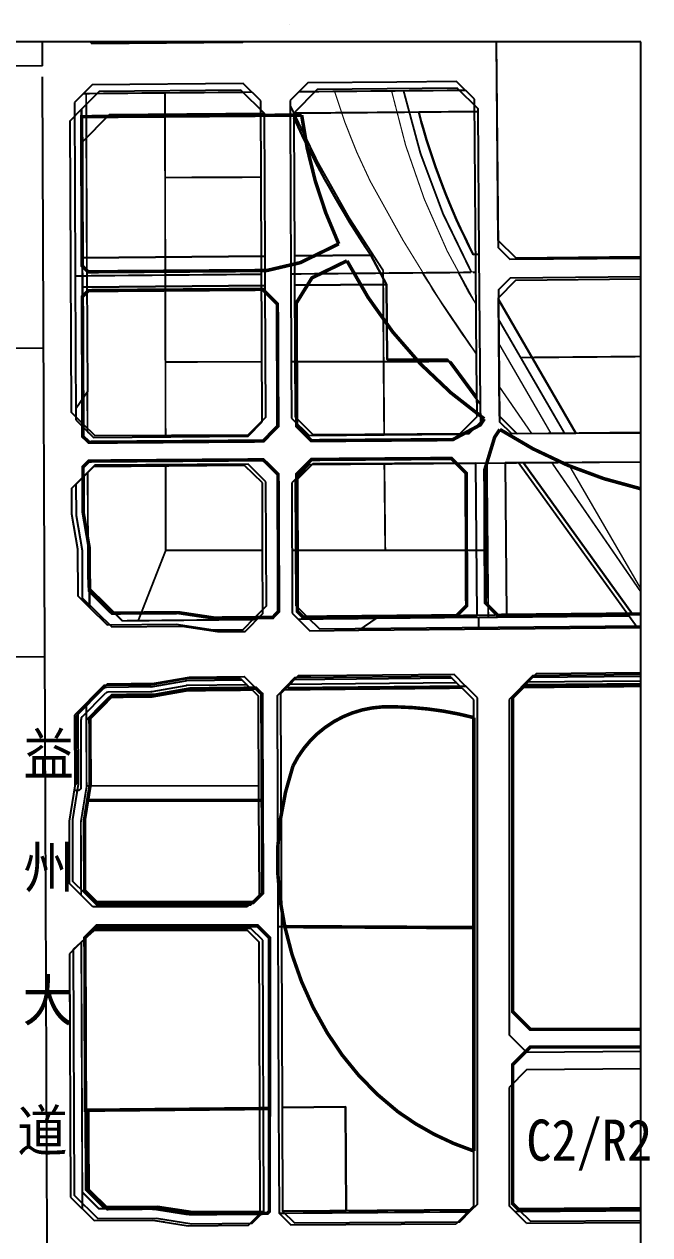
# Model space of a CAD drawing. Header units: inches. Extents: x 10610 to 28805, y 1423 to 10487.
# Drawn here: x 18356 to 18888, y 6402 to 7432 of the extents above; entities that cross this region are included whole.
import ezdxf

# ---------------------------------------------------------------- set-up
doc = ezdxf.new("R2010")
doc.units = ezdxf.units.IN
doc.header["$LTSCALE"] = 10
doc.header["$MEASUREMENT"] = 0
doc.linetypes.add('CENTER', pattern=[2, 1.25, -0.25, 0.25, -0.25])
doc.linetypes.add('DASHEDX2', pattern=[1.5, 1, -0.5])
for name, color, linetype in [('110kV顺源线', 1, 'Continuous'), ('1地块界线', 7, 'DASHEDX2'), ('1河流-岸线', 4, 'Continuous'), ('1道路中线', 7, 'CENTER'), ('1道路名称', 7, 'Continuous'), ('1道路红线', 7, 'Continuous'), ('A-07-EAU', 141, 'Continuous'), ('bo', 1, 'Continuous'), ('Error_Layer', 7, 'Continuous')]:
    doc.layers.add(name, color=color, linetype=linetype)
doc.styles.add('宋体', font='', dxfattribs={"width": 0.9})
doc.styles.get('宋体').set_extended_font_data('SimSun')

msp = doc.modelspace()

# ---------------------------------------------------------------- linework, layer by layer
at = {"layer": '110kV顺源线', "color": 8}
for p, q in [((18880.8168434771, 7416.819336195796), (13834.8168434771, 7416.819336195798)), ((18880.8168434771, 1581.069336195796), (18880.8168434771, 7416.819336195796))]:
    msp.add_line(p, q, dxfattribs=at)
at = {"layer": '1地块界线', "color": 8, "ltscale": 20, "const_width": 1.6, "flags": 128}
for points in [[(18406.31499612492, 7372.777306123384), (18408.81509985341, 7372.799124056943), (18475.84834347532, 7373.384110527319), (18549.81980244221, 7374.029645494029)], [(18406.31499612492, 7372.777306123384), (18408.81509985341, 7372.799124056943), (18475.84834347532, 7373.384110527319), (18549.81980244221, 7374.029645494029)], [(18408.81509985341, 7372.799124056941), (18409.42866354133, 7217.802383788357)], [(18408.81509985341, 7372.799124056941), (18409.42866354133, 7217.802383788357)], [(18475.97507836578, 7301.381073453733), (18475.84834347532, 7373.384110527319)], [(18475.97507836578, 7301.381073453733), (18475.84834347532, 7373.384110527319)], [(18589.81838535179, 7374.378705580808), (18731.51176139837, 7375.615236941205)], [(18589.81838535179, 7374.378705580808), (18731.51176139837, 7375.615236941205)], [(18557.61780886751, 7301.725947080964), (18475.97507836578, 7301.381073453733), (18476.12113723034, 7218.399332573729)], [(18557.61780886751, 7301.725947080964), (18475.97507836578, 7301.381073453733), (18476.12113723034, 7218.399332573729)], [(18476.36319394678, 7080.877465746413), (18476.25113702005, 7144.540888150451), (18476.12113723217, 7218.399331530754), (18409.42866354133, 7217.802383788357)], [(18476.36319394678, 7080.877465746413), (18476.25113702005, 7144.540888150451), (18476.12113723217, 7218.399331530754), (18409.42866354133, 7217.802383788357)], [(18476.12113723034, 7218.399332573729), (18557.95833694182, 7219.131838147899)], [(18476.12113723034, 7218.399332573729), (18557.95833694182, 7219.131838147899)], [(18491.38368724608, 7218.535944078056), (18491.38370369974, 7218.535944225329)], [(18491.38368724608, 7218.535944078056), (18491.38370369974, 7218.535944225329)], [(18582.95762812495, 7219.35560094047), (18661.48888294254, 7220.058515779341), (18661.48888294254, 7220.058515779341)], [(18582.95762812495, 7219.35560094047), (18661.48888294254, 7220.058515779341), (18661.48888294254, 7220.058515779341)], [(18661.48888294255, 7220.058515779339), (18661.85142550929, 7144.812588908008), (18583.26543530244, 7144.697546667242)], [(18661.48888294255, 7220.058515779339), (18661.85142550929, 7144.812588908008), (18583.26543530244, 7144.697546667242)], [(18759.71437415833, 7180.629505009418), (18778.48040930933, 7148.265760301794), (18844.74498476859, 7148.844297551236), (18880.8168434771, 7149.159230738006)], [(18759.71437415833, 7180.629505009418), (18778.48040930933, 7148.265760301794), (18844.74498476859, 7148.844297551236), (18880.8168434771, 7149.159230738006)], [(18778.48040930933, 7148.265760301794), (18815.83752611634, 7083.839994196892)], [(18778.48040930933, 7148.265760301794), (18815.83752611634, 7083.839994196892)], [(18558.26537371238, 7144.660949010376), (18476.25113702005, 7144.540888150451)], [(18558.26537371238, 7144.660949010376), (18476.25113702005, 7144.540888150451)], [(18661.85142550929, 7144.812588908008), (18719.01561468861, 7144.889584322831)], [(18661.85142550929, 7144.812588908008), (18719.01561468861, 7144.889584322831)], [(18661.85142550929, 7144.812588908008), (18662.39520758293, 7082.500932031996)], [(18661.85142550929, 7144.812588908008), (18662.39520758293, 7082.500932031996)], [(18741.28763281164, 7114.857241698237), (18719.01066068794, 7144.896264464914)], [(18741.28763281164, 7114.857241698237), (18719.01066068794, 7144.896264464914)], [(18409.95299553241, 7085.29813022468), (18409.95319016204, 7085.297938048428), (18409.81911627151, 7119.167261051625)], [(18409.95299553241, 7085.29813022468), (18409.95319016204, 7085.297938048428), (18409.81911627151, 7119.167261051625)], [(18476.533, 6984.306), (18476.407, 7055.877)], [(18476.533, 6984.306), (18476.407, 7055.877)], [(18663.27563179537, 6984.304063823171), (18662.53562893124, 7057.501205515239)], [(18663.27563179537, 6984.304063823171), (18662.53562893124, 7057.501205515239)], [(18749.78182816699, 7058.262587267374), (18750.42725831173, 6984.303155759551)], [(18749.78182816699, 7058.262587267374), (18750.42725831173, 6984.303155759551)], [(18776.85803112696, 7058.498875550796), (18823.16487375929, 6994.308496615409), (18837.59246755538, 6974.308992584674), (18870.666, 6928.463), (18877.831, 6918.531)], [(18776.85803112696, 7058.498875550796), (18823.16487375929, 6994.308496615409), (18837.59246755538, 6974.308992584674), (18870.666, 6928.463), (18877.831, 6918.531)], [(18410.091, 7050.299), (18410.476, 6953.165), (18439.692, 6924.341), (18554.169, 6925.436)], [(18410.091, 7050.299), (18410.476, 6953.165), (18439.692, 6924.341), (18554.169, 6925.436)], [(18453.079, 6924.47), (18476.533, 6984.306)], [(18453.079, 6924.47), (18476.533, 6984.306)], [(18476.533, 6984.306), (18558.9265062287, 6984.30515107362)], [(18476.533, 6984.306), (18558.9265062287, 6984.30515107362)], [(18750.92455818509, 6927.317852327053), (18750.42725831173, 6984.303155759551), (18663.27563179537, 6984.304063823171), (18583.92671978162, 6984.30489058755)], [(18750.92455818509, 6927.317852327053), (18750.42725831173, 6984.303155759551), (18663.27563179537, 6984.304063823171), (18583.92671978162, 6984.30489058755)], [(18655.28807609879, 6926.40328555917), (18589.16787037974, 6925.770981426721)], [(18655.28807609879, 6926.40328555917), (18589.16787037974, 6925.770981426721)], [(18742.92491981586, 6927.241527104618), (18870.666, 6928.463)], [(18742.92491981586, 6927.241527104618), (18870.666, 6928.463)], [(18880.8168434771, 6868.557512162371), (18778.59008521682, 6867.579737961937)], [(18550.16738351835, 6865.39542518097), (18494.68068978867, 6864.864697418571), (18464.72988461078, 6859.577990580904), (18428.02966902424, 6859.226954647987), (18408.92489904254, 6839.86202610304)], [(18728.59191428368, 6867.101583602426), (18576.16613177451, 6865.64406600408)], [(18408.86873157554, 6854.04384501547), (18409.1494666261, 6783.160576434648), (18404.26832069768, 6753.141009242143), (18404.51422647393, 6691.051843144159)], [(18404.6726462841, 6651.052156855842), (18405.57123801027, 6424.165209378925)], [(18405.51532179558, 6438.283589166747), (18419.68923819237, 6424.268566282461), (18466.3636576525, 6424.609894936126), (18496.39941936653, 6419.829411879104), (18556.93198552615, 6420.272084751077)], [(18572.92899150732, 6420.389048656708), (18733.5914000948, 6421.562523502113)], [(18773.59059931331, 6421.854785712128), (18880.8168434771, 6422.638543049878)]]:
    msp.add_lwpolyline(points, dxfattribs=at)
for points in [[(18740.36340012231, 7220.764503079086), (18736.64376761411, 7220.731209521111), (18736.64378037277, 7220.731186141403, -0.07086266200191306), (18678.85994491641, 7375.15575447224)], [(18740.36340012231, 7220.764503079086), (18736.64376761411, 7220.731209521111), (18736.64378037277, 7220.731186141403, -0.07086266200191306), (18678.85994491641, 7375.15575447224)], [(18736.6437676141, 7220.73120952111), (18736.64376782233, 7220.731186030151), (18736.64378037276, 7220.731186141402), (18736.6437676141, 7220.73120952111), (18661.48888294255, 7220.058515779339), (18661.47781642059, 7222.355379039692, -0.04573433880956649), (18582.36643763748, 7362.7473499902)], [(18736.6437676141, 7220.73120952111), (18736.64376782233, 7220.731186030151), (18736.64378037276, 7220.731186141402), (18736.6437676141, 7220.73120952111), (18661.48888294255, 7220.058515779339), (18661.47781642059, 7222.355379039692, -0.04573433880956649), (18582.36643763748, 7362.7473499902)]]:
    msp.add_lwpolyline(points, format="xyb", dxfattribs=at)
at = {"layer": '1地块界线', "color": 8, "ltscale": 20, "const_width": 1.6}
for points in [[(18744.42967336908, 7108.311675883968), (18716.22337570447, 7146.56136739847)], [(18409.14634567647, 6783.948590294195), (18555.48959840269, 6783.948590294195)], [(18571.96401354275, 6664.241823912607), (18738.591, 6663.338)]]:
    msp.add_lwpolyline(points, dxfattribs=at)
at = {"layer": '1河流-岸线', "color": 8}
for p, q in [((18464.24174084115, 6868.114673640575), (18493.3257946272, 6873.256515378672)), ((18464.24174084115, 6868.114673640575), (18493.3257946272, 6873.256515378672)), ((18464.24174084115, 6868.114673640575), (18493.3257946272, 6873.256515378672)), ((18464.24174084115, 6868.114673640575), (18493.3257946272, 6873.256515378672)), ((18464.9381117214, 6864.175756581646), (18494.02216550746, 6869.317598319743)), ((18464.9381117214, 6864.175756581646), (18494.02216550746, 6869.317598319743)), ((18464.9381117214, 6864.175756581646), (18494.02216550746, 6869.317598319743)), ((18541.6341383347, 6873.814046925535), (18494.47750608771, 6873.363090472542)), ((18545.64986056711, 6869.85226617527), (18494.51575613339, 6869.363273359972)), ((18724.09197557601, 6871.55869895926), (18580.64800737538, 6870.18695165627)), ((18720.09197875548, 6875.520630090832), (18584.63205619892, 6874.225233806408)), ((18880.8168434771, 6873.057450824203), (18783.0899948653, 6872.122893988566)), ((18880.8168434771, 6873.057450824203), (18783.0899948653, 6872.122893988566)), ((18880.8168434771, 6877.057633719995), (18787.08998755918, 6876.161328609114)), ((18880.8168434771, 6877.057633719994), (18787.08998755918, 6876.161328609114)), ((18401.28033944684, 6844.216443177833), (18423.57239430612, 6866.812013996814)), ((18401.28033944684, 6844.216443177833), (18423.57239430612, 6866.812013996814)), ((18405.28684406009, 6842.582003380046), (18425.26086361899, 6862.827977846368)), ((18405.28684406009, 6842.582003380046), (18425.26086361899, 6862.827977846368)), ((18463.74815021521, 6868.068998600345), (18425.67932199415, 6867.704948350653)), ((18463.74815021521, 6868.068998600345), (18425.67932199415, 6867.704948350653)), ((18463.78640026089, 6864.069181487775), (18427.36779130702, 6863.720912200208)), ((18463.78640026089, 6864.069181487775), (18427.36779130702, 6863.720912200208)), ((18400.63437344453, 6786.954647251793), (18400.41597819751, 6842.097633211482)), ((18400.50500271512, 6819.619681920535), (18400.41597819751, 6842.097633211482)), ((18404.65018405437, 6782.970520603979), (18404.42248281075, 6840.463193413695)), ((18404.50497134395, 6819.635523901552), (18404.42248281075, 6840.463193413695)), ((18401.66208906851, 6779.958662646593), (18398.49544723735, 6779.946121078288))]:
    msp.add_line(p, q, dxfattribs=at)
at = {"layer": '1河流-岸线', "color": 8, "lineweight": 20}
for points in [[(18740.97033854031, 7151.215799141495, -0.01624696203481733), (18695.00824200236, 7220.293141846822)], [(18740.60137871538, 7193.494680933079), (18738.86080344721, 7196.494596322163, -0.01161839354576318), (18725.28448364174, 7220.559276795041)]]:
    msp.add_lwpolyline(points, format="xyb", dxfattribs=at)
for points in [[(18804.3362137146, 7083.739624413438), (18759.89100527277, 7160.389453102024)], [(18787.99058504296, 7083.596378193981), (18760.20957597229, 7123.88463052328)], [(18880.8168434771, 6949.141939070809), (18805.23832181695, 7058.746544993329)], [(18880.8168434771, 6948.978959760138), (18806.15182218027, 7057.258799795035)], [(18880.8168434771, 6951.830595374377), (18819.60538411979, 7057.329738257323)]]:
    msp.add_lwpolyline(points, dxfattribs=at)
at = {"layer": '1河流-岸线', "color": 8}
for centre, radius, start, end in [((18494.54444366766, 6866.363410525545), 7, 90.54789989621705, 100.0258643555641), ((18494.54444366766, 6866.363410525545), 7, 90.54789989621705, 100.0258643555641), ((18494.54444366766, 6866.363410525545), 7, 90.54789989621705, 100.0258643555641), ((18494.54444366766, 6866.363410525545), 7, 90.54789989621705, 100.0258643555641), ((18494.54444366766, 6866.363410525545), 3, 90.54789989621705, 100.0258643555641), ((18494.54444366766, 6866.363410525545), 3, 90.54789989621705, 100.0258643555641), ((18494.54444366766, 6866.363410525545), 3, 90.54789989621705, 100.0258643555641), ((18425.70800952841, 6864.705085516226), 3, 90.54789989621705, 135.3874100762432), ((18425.70800952841, 6864.705085516226), 3, 90.54789989621705, 135.3874100762432), ((18427.39647884128, 6860.72104936578), 3, 90.54789989621705, 135.3874100762432), ((18427.39647884128, 6860.72104936578), 3, 90.54789989621705, 135.3874100762432), ((18463.71946268095, 6871.068861434773), 3, 270.547899896217, 280.0258643555641), ((18463.71946268095, 6871.068861434773), 3, 270.547899896217, 280.0258643555641), ((18463.71946268095, 6871.068861434773), 3, 270.547899896217, 280.0258643555641), ((18463.71946268095, 6871.068861434773), 7, 270.547899896217, 280.0258643555641), ((18463.71946268095, 6871.068861434773), 7, 270.547899896217, 280.0258643555641), ((18463.71946268095, 6871.068861434773), 7, 270.547899896217, 280.0258643555641), ((18403.41595466913, 6842.109514697245), 3, 135.3874100762432, 180.2269202560901), ((18403.41595466913, 6842.109514697245), 3, 135.3874100762432, 180.2269202560901), ((18407.42245928238, 6840.475074899457), 3, 135.3874100762432, 180.2269202560901), ((18407.42245928238, 6840.475074899457), 3, 135.3874100762432, 180.2269202560901), ((18397.63439697291, 6786.942765766031), 3, 300.2269202557974, 0.2269202560901106), ((18401.65020758275, 6782.958639118217), 3, 270.2269202560903, 0.2269202560901106)]:
    msp.add_arc(centre, radius, start, end, dxfattribs=at)
at = {"layer": '1道路中线', "color": 8, "ltscale": 50, "flags": 128}
msp.add_lwpolyline([(18371.72027495075, 7396.44215602618), (17371.74500496369, 7389.42074844127), (16861.57155882032, 7386.18926684269), (16471.75161543503, 7385.72399954101), (16292.13623112528, 7385.50962065502), (16285.15520080985, 7385.562210468146), (16278.17615155794, 7385.736628050005), (16271.20120925557, 7386.032820271313), (16264.23249853772, 7386.450696909047), (16257.2721421412, 7386.990130673937), (16250.32226025797, 7387.650957249232), (16243.3849698894, 7388.432975340756), (16236.46238420132, 7389.335946738223), (16229.55661188041, 7390.359596387799), (16222.6697564918, 7391.503612475882), (16215.80391583837, 7392.76764652409), (16208.96118132168, 7394.151313495408), (16202.14363730496, 7395.654191911472), (16195.35336047816, 7397.275823980956), (16188.59241922538, 7399.015715739027), (16181.86287299481, 7400.873337197796), (16175.16677167144, 7402.848122507774), (16168.50615495259, 7404.939470130225), (16158.70594519165, 7408.251420355939), (16134.39421651364, 7416.819336195797)], dxfattribs=at)
at = {"layer": '1道路中线', "color": 8, "ltscale": 50}
for points in [[(18379.56209534271, 5416.447471904184), (18377.6610400618, 5896.4481408517), (18375.68078567795, 6396.44592549159), (18374.23265156907, 6762.08776029917), (18371.72027429133, 7396.44215602156), (18371.72027495075, 7396.44215602618), (18371.63965097552, 7416.819336195796)], [(18372.67105252822, 7156.37854803189), (17372.69578254116, 7149.35714044697), (17133.71135106754, 7147.67909184898), (16842.32075065045, 7145.63306907889), (16472.71407064558, 7143.03784575254)], [(18373.71136142077, 6893.70919309653), (18373.71136142076, 6893.70919309653), (17373.73469962725, 6887.73373780953)]]:
    msp.add_lwpolyline(points, dxfattribs=at)
at = {"layer": '1道路红线', "color": 8}
for p, q in [((18412.15127733598, 7416.819336195796), (18413.64655646569, 7415.34290557778)), ((18413.64655646569, 7415.34290557778), (18540.71372017437, 7416.451796742511)), ((18540.71372017437, 7416.451796742511), (18542.14478449916, 7416.464285370882)), ((18542.14478449916, 7416.464285370882), (18542.49530216883, 7416.819336195796)), ((18413.78510650806, 7380.34278195156), (18398.84505556933, 7365.212002290816)), ((18542.28908665047, 7381.464211942282), (18413.78510650806, 7380.34278195156)), ((18557.35035862759, 7366.595236614316), (18542.28908665047, 7381.464211942282)), ((18597.28725736438, 7381.944170601959), (18582.34967163481, 7366.813400902472)), ((18673.17202073364, 7382.6064026152), (18597.28725736438, 7381.944170601959)), ((18723.94659837882, 7383.049502775002), (18673.17202073364, 7382.6064026152)), ((18739.07692441793, 7368.180971107409), (18723.94659837882, 7383.049502775002)), ((18398.84505556933, 7365.212002290816), (18399.42893950183, 7217.712878703433)), ((18558.47575491376, 7093.633591288381), (18557.35035862759, 7366.595236614316)), ((18582.34967163481, 7366.813400902472), (18582.39772078321, 7355.159217620743)), ((18740.36408007789, 7220.686587382676), (18739.07692441793, 7368.180971107409)), ((18582.39772078321, 7355.159217620743), (18582.95782326443, 7219.308193557016)), ((18582.95782326443, 7219.308193557016), (18583.26543530244, 7144.697546667242)), ((18741.02520668699, 7144.92849161756), (18740.36408007789, 7220.686587382676)), ((18399.42893950182, 7217.712878703433), (18399.91387153174, 7095.210707587717)), ((18583.26543530244, 7144.697546667242), (18583.46285980187, 7096.812516529861)), ((18741.43307376687, 7098.191251149684), (18741.02520668699, 7144.92849161756)), ((18399.91387153174, 7095.210707587717), (18414.97267829972, 7080.341722298499)), ((18583.46285980187, 7096.812516529861), (18598.52413141306, 7081.943541200388)), ((18726.56454209274, 7083.060925857194), (18741.43307376687, 7098.191251149684)), ((18546.54218586266, 7081.489904568656), (18558.47575491376, 7093.633591288381)), ((18414.97267829972, 7080.341722298499), (18546.54218586266, 7081.489904568656)), ((18598.52413141306, 7081.943541200388), (18662.30265718366, 7082.500124362123)), ((18662.30265675718, 7082.500127706722), (18726.56454209274, 7083.060925857194)), ((18662.30265718366, 7082.500124362123), (18662.30265675718, 7082.500127706722)), ((18598.62720591234, 7056.943488764766), (18583.68962018275, 7041.812719065276)), ((18880.81684347711, 7059.406104492961), (18598.62720591234, 7056.943488764766)), ((18583.68962018275, 7041.812719065276), (18584.14763317503, 6930.722979832944)), ((18584.14763317503, 6930.722979832951), (18599.20879047095, 6915.86654499053)), ((18599.20879047094, 6915.866544990529), (18640.78290756301, 6916.264116137722)), ((18640.78290756301, 6916.264116137722), (18880.8168434771, 6918.559548342691)), ((18423.8084816251, 6869.187036609314), (18398.90863753268, 6843.948119726674)), ((18463.80665198327, 6869.569617333222), (18423.8084816251, 6869.187036609314)), ((18493.75745716115, 6874.85632417089), (18463.80665198327, 6869.569617333222)), ((18540.12809797129, 6875.299857291786), (18493.75745716115, 6874.85632417089)), ((18540.12809797129, 6875.299857291786), (18555.18678965095, 6860.443442587796)), ((18738.591, 6857.197653483427), (18718.59191428368, 6877.006419304388)), ((18788.59008521682, 6877.675842954112), (18768.591, 6857.484556544467)), ((18768.591, 6857.484556544467), (18768.591, 6572.28377392651)), ((18414.55375268732, 6681.052), (18394.47454278224, 6701.051843144158)), ((18555.85767912442, 6691.051921477314), (18545.8973079973, 6681.052000000001)), ((18545.8973079973, 6681.052000000001), (18414.55375268732, 6681.052)), ((18414.63296321363, 6661.051999999999), (18394.71217311871, 6641.052156855841)), ((18394.71217311871, 6641.052156855841), (18395.53184403265, 6434.092058980816)), ((18783.59031429806, 6557.427198429642), (18768.591, 6572.28377392651)), ((18783.59031429806, 6557.427198429642), (18880.8168434771, 6558.356885371436)), ((18783.59031429806, 6542.426512696353), (18768.591, 6527.28308819322)), ((18880.81684347711, 6543.356199638148), (18783.59031429806, 6542.426512696353)), ((18768.591, 6527.28308819322), (18768.591, 6426.817974610557)), ((18738.591, 6426.598773737443), (18723.59140009481, 6411.489216975941)), ((18783.59059931331, 6411.927612378035), (18768.591, 6426.817974610557)), ((18783.59059931331, 6411.927612378035), (18880.81684347711, 6412.638275918285))]:
    msp.add_line(p, q, dxfattribs=at)
for points in [[(18582.08168323594, 7431.813219358575), (18582.08168323594, 7431.813219358575)], [(18558.6903071756, 7041.594554777113), (18543.62903519847, 7056.463530105087), (18415.07164261567, 7055.34163399402), (18400.13159167693, 7040.21085433326), (18400.23536917026, 7013.994874647364), (18405.35408582451, 6984.014902335608), (18405.51242693016, 6944.01521573567), (18430.61024707474, 6919.254474396214), (18490.60750376329, 6919.828225081445), (18520.65394466466, 6915.115329033349), (18544.21093529671, 6915.340603325283), (18559.14840634507, 6930.483913510327), (18558.9265062287, 6984.30515107362)]]:
    msp.add_lwpolyline(points, close=True, dxfattribs=at)
for points in [[(18757.653190062, 7416.819336195796), (18759.12556007125, 7248.101352901597), (18774.25588611036, 7233.232821234003), (18880.8168434771, 7234.162758604791)], [(18399.42893950183, 7217.712878703433), (18409.42866354133, 7217.802383788357), (18409.81911645918, 7119.167261326834), (18399.87675341496, 7104.58738227882)], [(18880.8168434771, 7084.407056440285), (18775.5626763482, 7083.488523181352), (18760.43235030909, 7098.357054848943), (18759.55315754473, 7199.103218647316), (18774.42168921232, 7214.233544686427), (18880.8168434771, 7215.162035124826)], [(18743.01218618016, 6917.241729480331), (18742.92492134213, 6927.241352210654), (18655.28807609879, 6926.403285559172), (18640.78290756301, 6916.264116137722)], [(18880.8168434771, 6878.557969574884), (18788.59008521682, 6877.675842954112)], [(18718.59191428368, 6877.006419304388), (18586.12624579541, 6875.739763232035), (18571.18630930357, 6860.596455122304), (18571.54493725108, 6770.000685628057), (18571.93693718185, 6671.083703098308), (18572.56997026497, 6511.123659312462), (18572.92904772046, 6420.388993073057), (18582.96835513117, 6410.462109219995), (18723.59140009481, 6411.489216975941)], [(18555.18678965095, 6860.443442587796), (18555.54506267976, 6769.937331842453), (18555.85767912442, 6691.051921477314)], [(18738.591, 6426.598773737443), (18738.591, 6549.64), (18738.591, 6857.197653483427)], [(18398.90863753268, 6843.948119726674), (18399.14626724793, 6783.948590294195), (18394.26512131952, 6753.929023101691), (18394.47454278224, 6701.051843144158)], [(18395.53184403265, 6434.092058980816), (18415.61051916381, 6414.238471336321), (18465.60918222897, 6414.60411008548), (18495.64494394301, 6409.823627028457), (18546.96922691383, 6410.198959996909), (18556.92938538629, 6420.272009440804), (18556.57009555447, 6511.060340687537), (18556.01608594581, 6651.052078305936), (18545.97651180523, 6661.052), (18414.63296321363, 6661.051999999999)], [(18394.87331383958, 6600.365463215033), (18394.8139045463, 6615.365816337111)], [(18465.60918495001, 6414.603666654576), (18475.33965561767, 6413.054926741614)]]:
    msp.add_lwpolyline(points, dxfattribs=at)
at = {"layer": 'A-07-EAU', "color": 8, "lineweight": 20, "const_width": 1}
msp.add_lwpolyline([(18740.96889923224, 7151.380728587984, -0.03384248973129233), (18650.4284369774, 7298.417213842833, -0.04269779569476862), (18620.16760244632, 7374.688250049247), (18668.56490522112, 7375.43370977373, 0.08130144310906709), (18738.86220578582, 7196.655541949624), (18740.59994781609, 7193.658646815265), (18740.96889923217, 7151.380728588079)], format="xyb", dxfattribs=at)
at = {"layer": 'bo', "color": 8, "const_width": 3, "flags": 128}
for points in [[(18410.48371798815, 7221.203898442316), (18562.52661270363, 7222.313152081527), (18591.00553558629, 7229.00345613166), (18623.67246210283, 7244.952096709067, -0.07646319356781946), (18592.13660525453, 7354.53268950748), (18404.9626619963, 7353.167131596207), (18405.4641632518, 7226.167326524086), (18410.48371798815, 7221.203898442316)], [(18600.44290630028, 7077.585917677618), (18720.70191781026, 7078.463286833318), (18744.10023849621, 7091.000973141695), (18747.54003821577, 7096.091118575858, -0.1204942482420006), (18630.69205893006, 7230.574153171004), (18600.90149562362, 7216.029810086475), (18587.48140561759, 7194.449055009371), (18587.89387890313, 7089.994626866845), (18600.44290630028, 7077.585917677618)], [(18577.831, 6664.21), (18736.59102942167, 6663.348848310178), (18738.591, 6663.385361815919), (18738.591, 6840.033), (18738.591, 6842.033, 0.03497357586607637), (18699.86573887003, 6849.30429109599, 0.03497357586604614), (18660.505, 6851.107, 0.2708377172996281), (18584.79088729017, 6800.91764258177, 0.1370839822298008), (18577.831, 6664.21)], [(18738.591, 6663.385361815919), (18577.83099999999, 6664.210000000025, 0.08535909073279015), (18613.89511015526, 6573.919656172429, 0.09325137290885101), (18674.1034137838, 6506.710905246878, 0.07879369984008446), (18738.591, 6473.369), (18738.591, 6475.369), (18738.591, 6663.385361815919)]]:
    msp.add_lwpolyline(points, format="xyb", close=True, dxfattribs=at)
for points in [[(18411.0562977831, 7076.204216907508), (18559.44390780168, 7077.286802823401), (18571.89421509742, 7089.877898720219), (18571.48353662265, 7193.877810309948), (18558.93450922549, 7206.286519499189), (18410.54689920693, 7205.203933583297), (18405.5668320689, 7200.167551635575), (18406.03674304676, 7081.167644989278), (18411.0562977831, 7076.204216907508)], [(18593.5355233286, 6927.455333731986), (18723.90178386473, 6928.700495299317), (18732.49849980893, 6937.165193235272), (18732.05275447472, 7050.045410241099), (18719.50372707757, 7062.45411943031), (18600.50608751905, 7061.585952818614), (18588.05578022332, 7048.994856921737), (18588.51616489403, 6932.407385223261), (18593.5355233286, 6927.455333731986)], [(18487.51795938141, 6931.22439777251), (18517.54443808836, 6926.729523400294), (18567.53677195809, 6927.20701299416), (18572.51664359143, 6932.254569694638), (18572.05611641758, 7048.878128775141), (18559.50708902043, 7061.286837964367), (18411.14625213891, 7060.204447376257), (18406.13946474226, 7055.154479191637), (18406.29270679879, 7016.347574738524), (18411.41113193774, 6986.367552655489), (18411.61130371406, 6949.765265441026), (18430.74735005807, 6930.885823362865), (18487.51795938141, 6931.22439777251)], [(18410.06297296948, 6771.642931350795), (18412.20797296948, 6784.834931350795), (18411.98397296948, 6841.535931350795), (18431.08797296948, 6860.900931350795), (18467.78897296948, 6861.251931350796), (18497.73897296948, 6866.538931350795), (18553.22597296949, 6867.068931350786), (18558.24597296948, 6862.116931350795), (18558.60397296947, 6771.642931350795)], [(18410.06297296948, 6771.642931350795), (18407.32697296948, 6754.814931350795), (18407.56229215331, 6694.818815870722), (18417.60178019328, 6684.818776923497), (18551.03889334965, 6684.818776923497), (18558.91597296948, 6692.725931350795), (18558.60397296947, 6771.642931350795)], [(18410.23900039948, 6508.040912952158), (18408.23909216592, 6508.021799604767), (18407.7202449354, 6654.818970877155), (18417.68075781649, 6664.818776924864), (18554.78403018063, 6664.817173086252), (18564.77912418476, 6654.81705737689), (18564.70784013039, 6509.517188985848)], [(18410.23900039948, 6508.040912952158), (18564.70784013039, 6509.517188985848), (18564.66519651131, 6421.977664737486), (18563.01537371399, 6420.316574137646), (18498.39994643062, 6419.843638123534), (18494.42486699335, 6420.143403571971), (18468.34013301227, 6424.295596463368), (18464.36505358416, 6424.595359858408), (18428.74894641562, 6424.334640172451), (18426.90418209814, 6424.21280655549), (18425.32679709922, 6425.726178832512), (18411.92920291939, 6438.972821186308), (18410.7687303398, 6439.972142271972), (18410.7687303398, 6439.972142271972), (18410.55808307248, 6440.169168681308), (18410.4990783613, 6442.378984311848), (18410.24692172033, 6506.041015688475)]]:
    msp.add_lwpolyline(points, close=True, dxfattribs=at)
msp.add_lwpolyline([(18880.8168434771, 7036.60990758717, -0.08747785375334592), (18760.79684278512, 7087.13248404768), (18756.38003468461, 7080.596581547727), (18748.04054687525, 7053.168444212206), (18748.48897688861, 6939.608361057521), (18758.90018751031, 6929.034774022631), (18880.8168434771, 6930.199231251072)], format="xyb", dxfattribs=at)
for points in [[(18880.8168434771, 6870.043436428585), (18781.70455022369, 6869.235839517379), (18771.71935476998, 6859.154935320674), (18771.73095494094, 6591.885352955991), (18786.7316059786, 6576.885177600793), (18880.8168434771, 6576.884077623174)], [(18880.8168434771, 6424.285664332319), (18776.71374482177, 6423.524723264426), (18771.73804780705, 6428.46471253315), (18771.73290805396, 6546.885352476693), (18786.73225701631, 6561.885177071523), (18880.8168434771, 6561.884077101515)]]:
    msp.add_lwpolyline(points, dxfattribs=at)
at = {"layer": 'Error_Layer', "color": 8}
for points in [[(18757.73799446801, 7416.819336195796), (18759.26579636336, 7241.749446809145), (18769.35268038944, 7231.837092364082), (18880.8168434771, 7232.809819086142)], [(18880.8168434771, 7216.809209839856), (18769.49230405425, 7215.837701587177), (18759.57994960919, 7205.750817561106), (18759.65041239094, 7197.676530282448), (18825.55430749016, 7084.019232986231), (18880.8168434771, 7084.310623425626)], [(18880.8168434771, 7059.31027589269), (18780.93068276653, 7058.783592277126), (18873.73636075807, 6930.13713549284), (18880.8168434771, 6930.204858596328)], [(18880.8168434771, 6930.204858596328), (18756.37439367414, 6929.014596683279), (18597.23795147763, 6927.492910776837), (18607.28120319668, 6917.586166455058), (18880.8168434771, 6920.204174024574)], [(18880.8168434771, 6880.196950640689), (18791.71867639318, 6879.345951210938), (18781.70455022373, 6869.235838995719), (18880.8168434771, 6870.04343590691)], [(18880.8168434771, 6870.043435906905), (18781.70455022373, 6869.2358389957), (18771.71935477, 6859.154934798991), (18771.73095494096, 6591.885352434311), (18786.73160597862, 6576.885177079126), (18880.8168434771, 6576.884077101501)], [(18880.8168434771, 6561.884077101515), (18786.73225701631, 6561.885177071523), (18771.73290805396, 6546.885352476693), (18771.73804780705, 6428.46471253315), (18776.71386106612, 6423.525018373135), (18880.8168434771, 6424.284674951507)], [(18880.8168434771, 6424.284674951516), (18776.71386106613, 6423.52501837315), (18786.71374500397, 6413.597722930823), (18880.8168434771, 6414.153666782439)]]:
    msp.add_lwpolyline(points, dxfattribs=at)
for points in [[(18540.39018533106, 7375.673074520274), (18419.88370483222, 7374.621437200135), (18404.94379653239, 7359.490772225376), (18405.05608415916, 7331.139079088101), (18428.31428597209, 7354.69424773334), (18560.47188217437, 7355.84756214208)], [(18724.58176699966, 7377.280479703284), (18605.38797528054, 7376.240297970461), (18585.47119430778, 7356.065938371148), (18742.2556302429, 7357.433954615535), (18742.23381404528, 7359.933859424425)], [(18405.5431404358, 7208.161414549651), (18404.94379653239, 7359.490772225374), (18394.9772796276, 7349.39700021384), (18395.96449004215, 7101.754335969251), (18406.00396462789, 7091.807133486374)], [(18560.47188217438, 7355.847562142082), (18428.31428597209, 7354.694247733339), (18405.05608415915, 7331.139079088101), (18405.44412692988, 7233.161502424793), (18560.97210987722, 7234.51876578953)], [(18560.97210987722, 7234.51876578953), (18405.44412692987, 7233.161502424792), (18405.5431404358, 7208.161414549651), (18561.07518284245, 7209.518713340528)], [(18585.97142288444, 7234.736930077694), (18586.07449584967, 7209.736877628686), (18664.31050793214, 7210.419628545854), (18650.99237553421, 7235.304355664391)], [(18561.07518284245, 7209.518713340528), (18405.5431404358, 7208.161414549651), (18406.00396462789, 7091.807133486373), (18416.04342192475, 7081.859948133484), (18546.5985526714, 7082.548344281684), (18561.53650103075, 7097.627308276699)], [(18716.22337570446, 7146.561367398471), (18664.92211023029, 7146.486268733155), (18664.31050793214, 7210.419628545855), (18586.07449584967, 7209.736877628686), (18586.53617003091, 7097.759127499333), (18601.59780463782, 7082.8383464669), (18734.6455309757, 7083.539885669646), (18744.55812717395, 7093.592232559404), (18744.42967336907, 7108.311675883966)], [(18759.65041239094, 7197.67653028245), (18760.55800018498, 7093.676597309292), (18770.64512596425, 7083.72970572792), (18825.55430749016, 7084.019232986231)], [(18561.76325921942, 7042.627759198032), (18546.7016246125, 7057.548540230467), (18416.14243439136, 7056.860122677311), (18406.18218693138, 7046.807482106822), (18406.30234344006, 7016.468961642357), (18411.42111908372, 6986.488999402409), (18411.56634674533, 6949.82022105266), (18430.74348795053, 6930.900715577511), (18487.40996178562, 6931.442727884227), (18517.45641214462, 6926.729892132345), (18552.23993512553, 6927.062594985543), (18562.19810151655, 6937.158005694202)], [(18740.36359095757, 7058.569688544769), (18601.70087657892, 7057.838542415683), (18586.76292821956, 7042.759578420669), (18587.19732838705, 6937.397062198347), (18597.23795147764, 6927.492910776837), (18741.495435407, 6928.872321910855)], [(18780.93068276653, 7058.783592277127), (18765.3633925373, 7058.701508466477), (18766.4943010422, 6929.111391147892), (18873.73636075807, 6930.137135492838)], [(18406.18218693138, 7046.807482106823), (18396.22192231893, 7036.754824224762), (18396.29605270662, 7015.480468177427), (18401.41447784583, 6985.500446094598), (18401.57190808777, 6945.632928783966), (18411.6222003197, 6935.717657426557), (18411.42111908372, 6986.488999402434), (18406.30234344006, 7016.468961642337)], [(18487.40996178561, 6931.442727884226), (18430.74348795053, 6930.900715577512), (18411.56634674533, 6949.820221052659), (18411.62220031969, 6935.717657426557), (18426.68072878657, 6920.861433095275), (18485.44866092113, 6921.422740677905), (18516.84760720209, 6916.722412000659), (18542.27993242323, 6916.965322657402), (18552.23993512554, 6927.062594985544), (18517.45641214463, 6926.729892132345)], [(18721.84461096223, 6878.678566438015), (18599.81307586949, 6877.513011968467), (18589.18444158708, 6877.41399925318), (18579.22432756618, 6867.318302025225), (18731.65011007536, 6868.775819623571)], [(18407.5724222656, 6692.726079165306), (18397.53273857391, 6702.726079165303), (18397.32274540342, 6755.481573641923), (18402.20424229864, 6785.501083765539), (18401.96683332433, 6845.622355747805), (18426.86697296948, 6870.860931350795), (18466.86514856435, 6871.242964177827), (18496.81602615714, 6876.529260747485), (18543.18823956964, 6876.97217364344), (18553.22557931003, 6867.069661202117), (18497.73888558035, 6866.538933439718), (18467.78808040246, 6861.252226602051), (18431.08786481591, 6860.901190669133), (18411.98309483422, 6841.536262124187), (18412.20766241777, 6784.834812455792), (18407.32651648935, 6754.815245263301)], [(18741.83388676927, 6858.869585258408), (18731.83569844403, 6868.777594246663), (18579.22432756619, 6867.318302025225), (18574.24514410833, 6862.271338855174), (18575.63761114167, 6510.411232990262), (18629.57167703102, 6510.805166270537), (18629.92131298559, 6422.456256700065), (18736.62036642305, 6423.232198800792), (18741.62263412184, 6428.268630510793)], [(18558.60325847143, 6771.611567863599), (18558.24498544262, 6862.117678608943), (18553.22557931003, 6867.069661202117), (18497.73888558035, 6866.538933439718), (18467.78808040246, 6861.252226602051), (18431.08786481591, 6860.901190669133), (18411.98309483422, 6841.536262124187), (18412.20766241777, 6784.834812455792), (18407.32651648935, 6754.815245263301), (18407.5724222656, 6692.726079165306), (18417.611948479, 6682.726236021146), (18548.95550378898, 6682.726236021146), (18558.9158749161, 6692.726157498457)], [(18559.07419513855, 6652.726400584093), (18549.03470759702, 6662.726236021145), (18417.69115900531, 6662.726236021144), (18407.72669370565, 6653.773821877528), (18408.57351758725, 6439.957825187899), (18422.74743398405, 6425.942802303606), (18469.42185344417, 6426.284130957273), (18499.45761515821, 6421.503647900247), (18559.99012540683, 6421.946320363348)], [(18408.57351758726, 6439.957825187897), (18407.72669370565, 6653.773821877528), (18397.75973297675, 6644.819165755517), (18398.59003982433, 6435.766295001963), (18418.66871495549, 6415.912707357466), (18468.66737802064, 6416.278346106626), (18498.70313973468, 6411.497863049603), (18550.03008114882, 6411.873215459172), (18559.99012562873, 6421.946264451298), (18499.45761515822, 6421.503647900248), (18469.42185344418, 6426.284130957272), (18422.74743398405, 6425.942802303604)], [(18629.57167703102, 6510.805166270537), (18575.63761114167, 6510.411232990262), (18575.98724032405, 6422.064034685968), (18629.9213129856, 6422.456256700067)], [(18736.62036642305, 6423.232198800792), (18575.98724032405, 6422.064034685966), (18586.02611582636, 6412.136775465269), (18726.61567447762, 6413.159177763747)]]:
    msp.add_lwpolyline(points, close=True, dxfattribs=at)
for points in [[(18743.31440122123, 7236.110032564769), (18738.11586400826, 7236.064665911288, -0.05602584207280589), (18691.82250480172, 7356.993834244696), (18585.4711951816, 7356.065726430244), (18585.48723687368, 7352.1748599694, 0.0386135077644744), (18650.99237553421, 7235.30435566439), (18664.31050793214, 7210.419628545856), (18664.92211023029, 7146.486268733154), (18716.22337570447, 7146.561367398471), (18744.42967336908, 7108.311675883958)], [(18742.25563024291, 7357.433954615537), (18691.82250480171, 7356.993834244697, 0.05602584207280682), (18738.11586400826, 7236.064665911288), (18743.31440122123, 7236.110032564769)], [(18585.48723687367, 7352.174859969414), (18585.97142288444, 7234.736930077692), (18650.99237553421, 7235.30435566439, -0.03861350776447835)]]:
    msp.add_lwpolyline(points, format="xyb", close=True, dxfattribs=at)

# ---------------------------------------------------------------- texts
at = {"layer": '1道路名称', "color": 8, "style": '宋体', "width": 0.9}
for s, p in [('益', (18355.50647652022, 6793.440682289843)), ('州', (18355.50647652022, 6697.133453823228)), ('大', (18354.79186317879, 6583.891224997425)), ('道', (18350.03267843668, 6473.088568371838)), ('C2/R2', (18783.26853129903, 6465.096649477649))]:
    msp.add_text(s, height=35, rotation=359.9993301384587, dxfattribs=at).set_placement(p)

doc.saveas('drawing.dxf')
